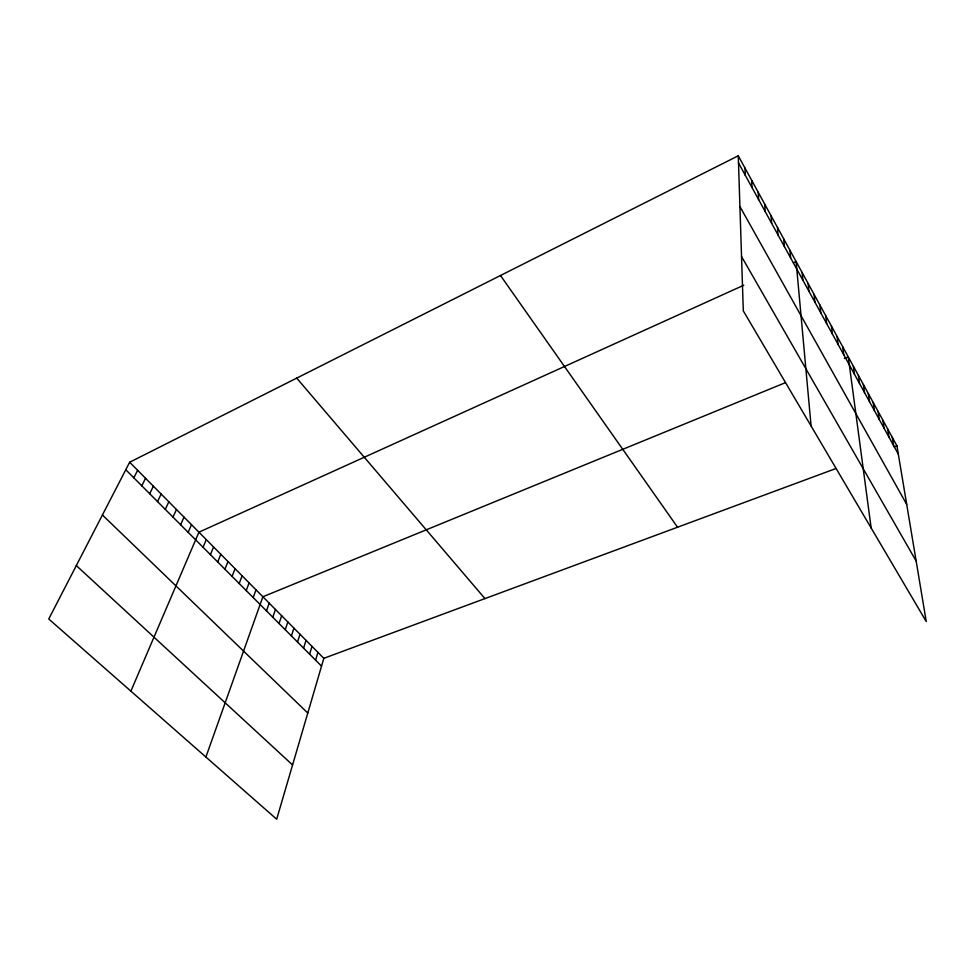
<?xml version="1.0" encoding="UTF-8"?>
<svg xmlns="http://www.w3.org/2000/svg" width="975" height="975" viewBox="0 0 975 975"><rect width="100%" height="100%" fill="white"/><g stroke="black" fill="none" stroke-linecap="round" stroke-linejoin="round"><path stroke-width="1.46" d="M835.648 468.634L323.822 658.308L276.681 819.219L48.75 618.991L129.651 462.235L738.27 155.781L896.951 445.916L926.25 621.562L743.303 310.891L738.27 155.781M315.595 660.185L317.935 652.372M309.623 654.188L312 646.376M303.603 648.143L306.028 640.343M297.533 642.062L300.007 634.262M291.428 635.932L293.938 628.132M285.261 629.74L287.82 621.965M279.045 623.513L281.653 615.737M272.793 617.236L275.45 609.46M266.48 610.898L269.185 603.135M205.896 757.039L262.872 596.773L785.082 382.809M253.207 597.577L256.011 589.838M246.224 590.582L249.088 582.843M239.192 583.525L242.117 575.798M232.087 576.396L235.072 568.693M224.933 569.217L227.967 561.515M217.705 561.966L220.801 554.275M210.417 554.653L213.574 546.975M203.068 547.28L206.286 539.614M130.882 691.129L198.924 532.192L743.767 285.236M188.163 532.326L191.502 524.696M180.619 524.745L184.019 517.128M172.989 517.103L176.463 509.498M165.299 509.389L168.833 501.796M157.548 501.601L161.143 494.033M149.711 493.752L153.38 486.184M141.814 485.818L145.543 478.274M133.831 477.811L137.633 470.291M793.443 262.714L796.1 261.519L811.09 426.014M844.411 358.495L848.274 356.911L871.15 527.987M894.172 446.94L896.951 445.916M76.318 565.573L292.573 764.948M102.424 514.995L307.783 713.042M125.775 469.731L321.531 666.132M129.651 462.235L323.822 658.308M296.717 378.117L484.965 598.601M500.492 275.511L677.552 527.219M741.536 256.535L916.159 561.064M739.915 206.529L906.701 504.392M738.502 162.91L898.328 454.192M892.296 437.397L893.648 445.66M887.591 428.805L888.92 437.032M882.838 420.128L884.142 428.33M878.048 411.365L879.316 419.543M873.21 402.504L874.441 410.658M868.323 393.571L869.517 401.688M863.387 384.54L864.557 392.633M858.39 375.424L859.536 383.492M853.357 366.21L854.466 374.254M842.729 346.783L843.753 354.742M837.123 336.533L838.11 344.455M831.456 326.174L832.406 334.059M825.727 315.693L826.642 323.542M819.926 305.102L820.804 312.914M814.076 294.389L814.905 302.152M808.153 283.554L808.933 291.281M802.157 272.598L802.9 280.276M789.969 250.307L790.615 257.887M783.766 238.973L784.363 246.504M777.489 227.504L778.038 234.975M771.14 215.902L771.652 223.324M764.717 204.153L765.168 211.526M758.221 192.282L758.623 199.595M751.652 180.253L751.993 187.505M744.997 168.09L745.29 175.281"/></g></svg>
